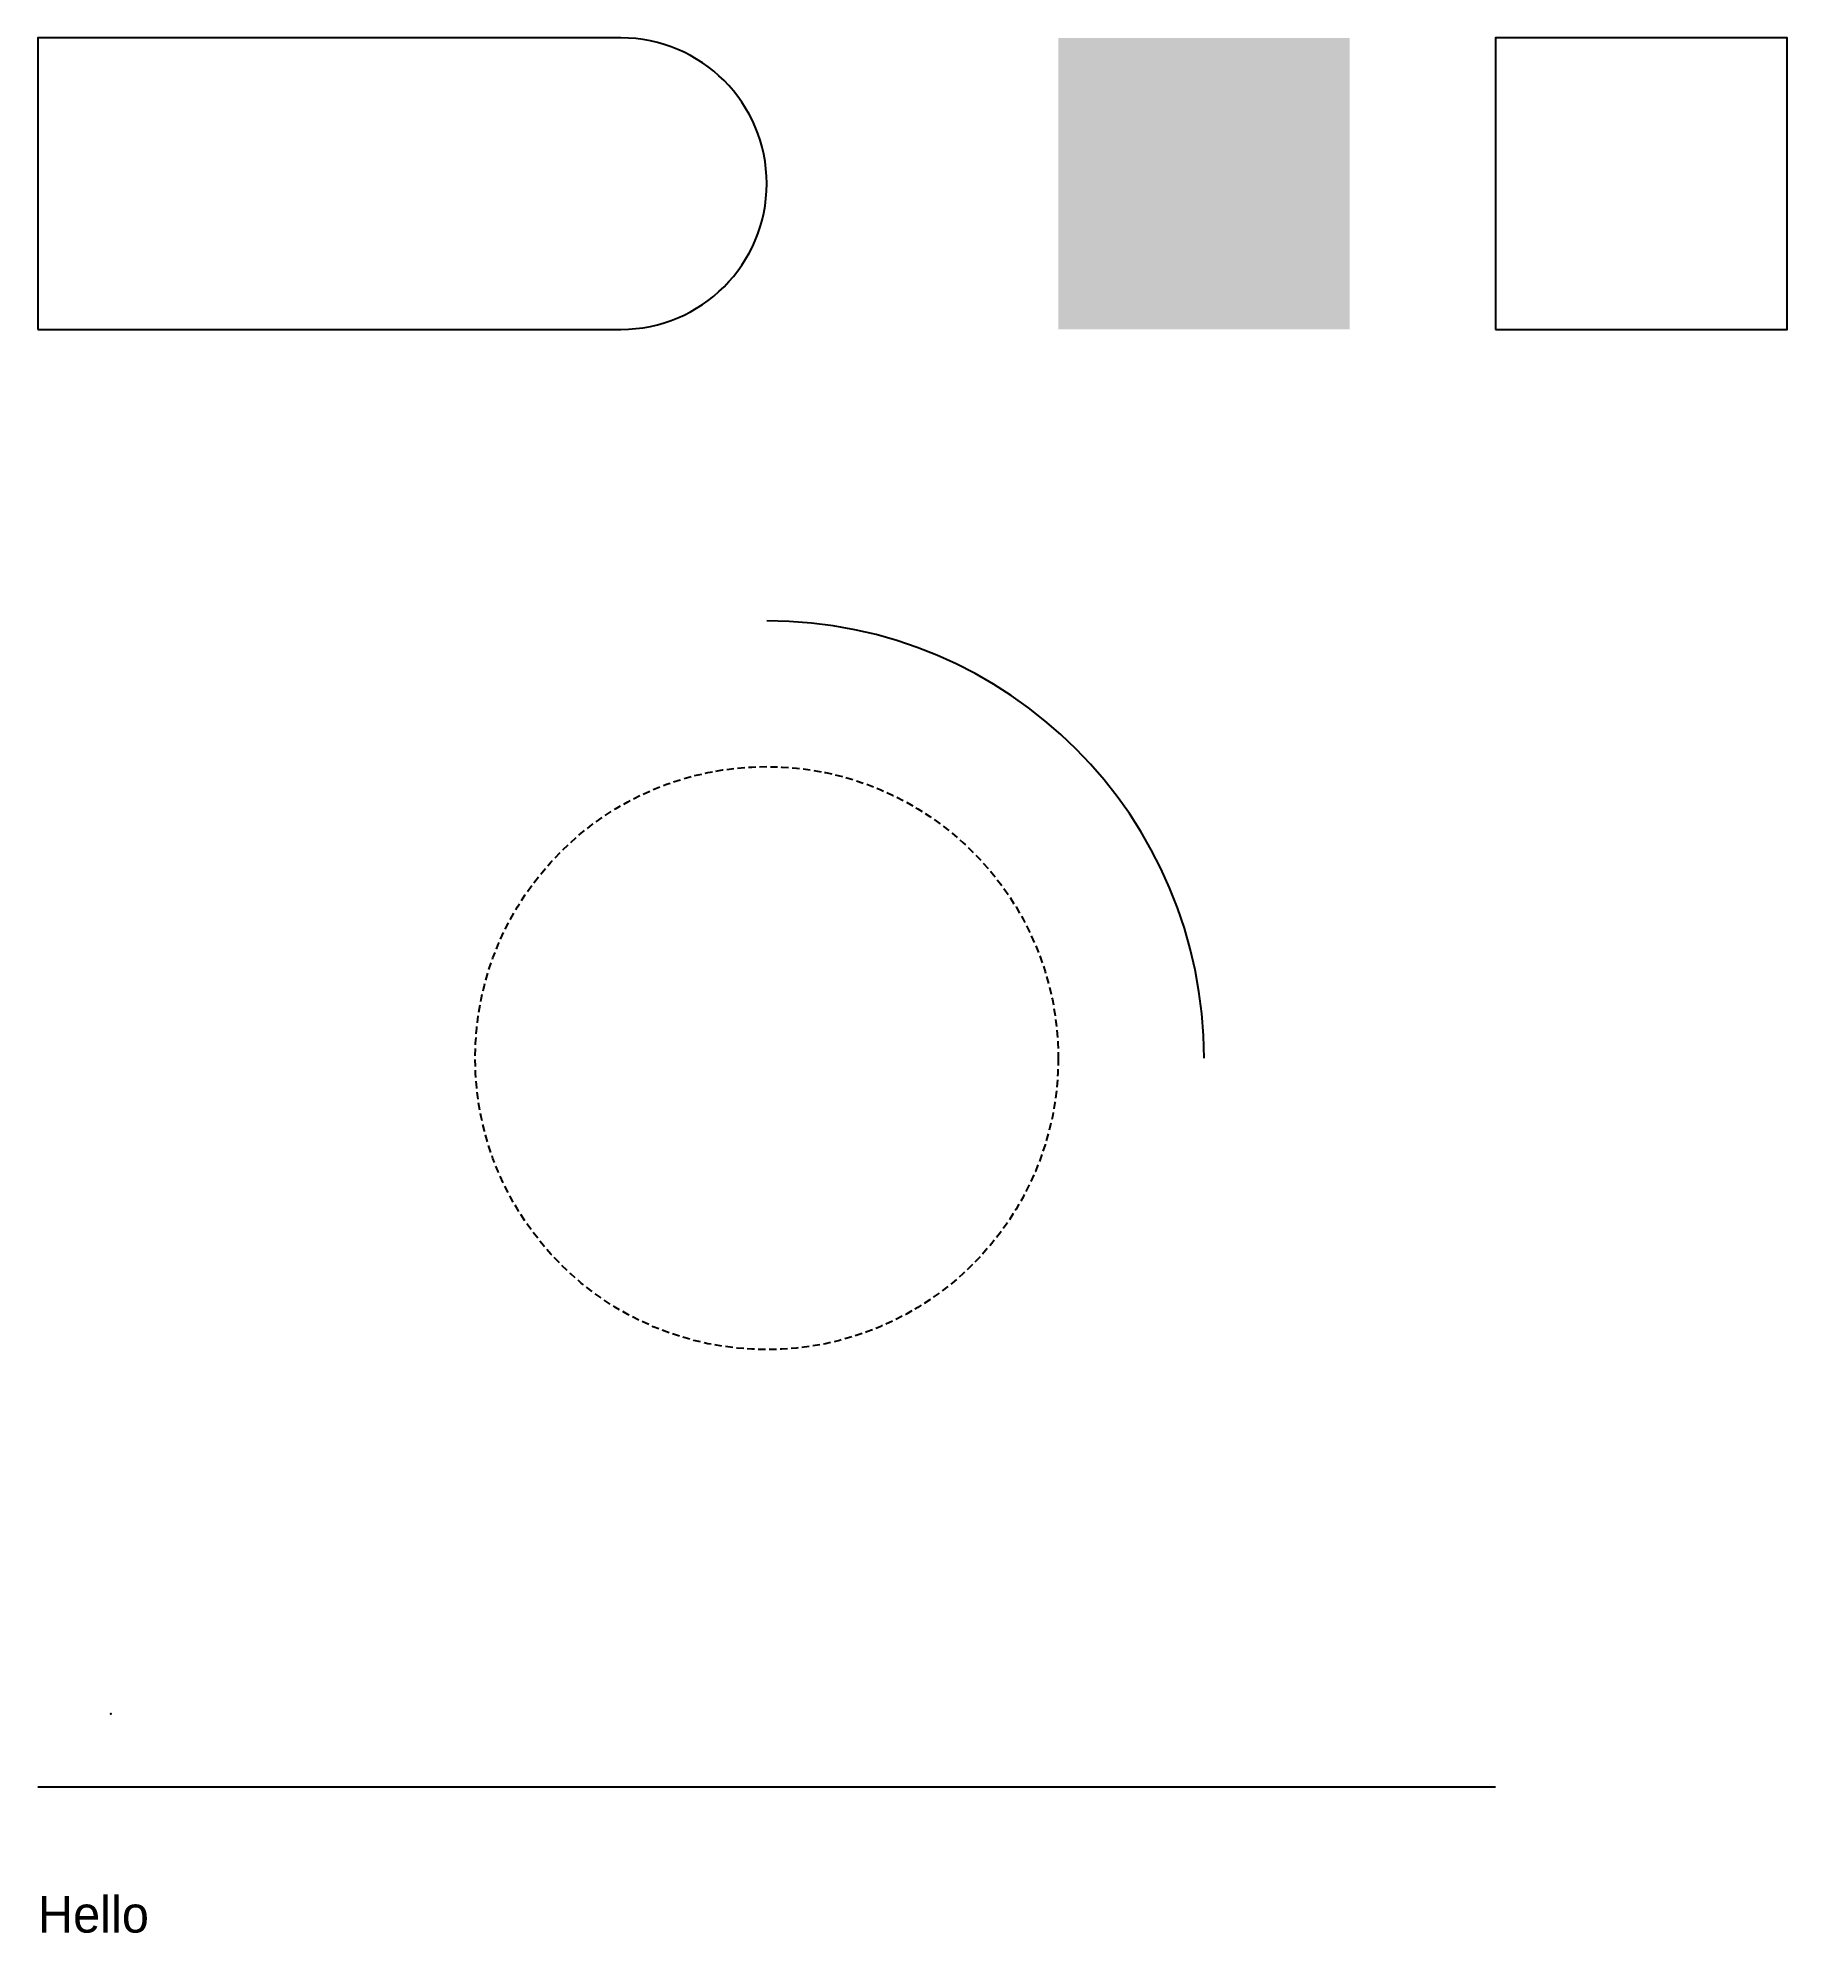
# Model space of a CAD drawing. Extents: x 0 to 120, y -10 to 120.
import ezdxf

# ---------------------------------------------------------------- set-up
doc = ezdxf.new("R2010")
doc.units = 0
doc.linetypes.add('DASHED', pattern=[0.75, 0.5, -0.25])
doc.layers.get('0').update_dxf_attribs({"linetype": 'CONTINUOUS'})
doc.layers.add('WALLS', color=1, linetype='DASHED')

msp = doc.modelspace()

# ---------------------------------------------------------------- linework, layer by layer
msp.add_line((0, 0), (100, 0))
msp.add_lwpolyline([(0, 100), (40, 100, 1), (40, 120), (0, 120)], format="xyb", close=True)
at = {"color": 3}
msp.add_arc((50, 50), 30, 0, 90, dxfattribs=at)
msp.add_point((5, 5))
at = {"color": 5}
msp.add_solid([(70, 100), (90, 100), (70, 120), (90, 120)], dxfattribs=at)
msp.add_3dface([(100, 100), (120, 100), (120, 120, 5), (100, 120, 5)])
at = {"layer": 'WALLS'}
msp.add_circle((50, 50), 20, dxfattribs=at)

# ---------------------------------------------------------------- texts
msp.add_text('Hello', height=2.5).set_placement((0, -10))

doc.saveas('drawing.dxf')
